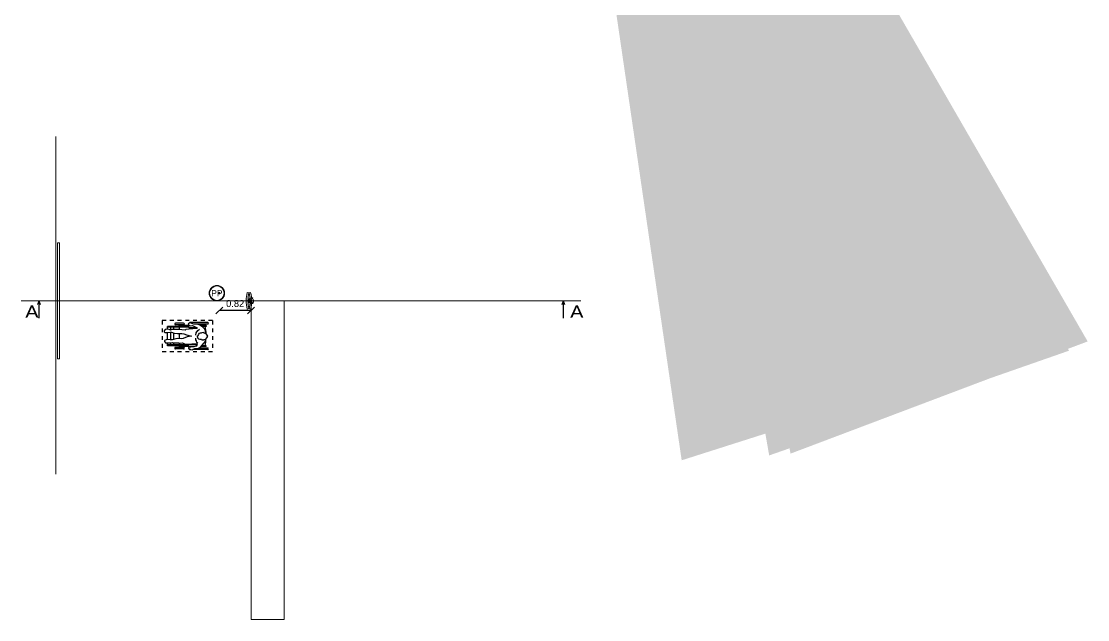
# Model space of a CAD drawing. Header units: millimetres. Extents: x 27226 to 29883, y -11902 to -11358.
# Drawn here: x 27226.02 to 27253.62, y -11901.73 to -11886.25 of the extents above; entities that cross this region are included whole.
import ezdxf
from ezdxf.enums import TextEntityAlignment as Align

# ---------------------------------------------------------------- set-up
doc = ezdxf.new("R2010")
doc.units = ezdxf.units.MM
doc.header["$MEASUREMENT"] = 0
for name, pattern in [('ACAD_ISO03W100', [30, 12, -18]), ('AXES', [50.800000000000004, 31.75, -6.35, 6.35, -6.35]), ('FANTOME', [2.5, 1.25, -0.25, 0.25, -0.25, 0.25, -0.25])]:
    doc.linetypes.add(name, pattern=pattern)
for name, color, linetype, lineweight in [('Ar0-Cote', 1, 'Continuous', 5), ('AX', 8, 'AXES', 15), ('AX RESERVATION', 8, 'AXES', 15), ('CO', 5, 'Continuous', 15), ('EPOXY_2D', 253, 'Continuous', 15), ('GARNITURE COULEUR_2D', 30, 'Continuous', 15), ('MOBILIER', 1, 'Continuous', 15), ('MUR_2D', 250, 'Continuous', 15), ('REVETEMENT COULEUR_2D', 30, 'Continuous', 15), ('TF', 11, 'FANTOME', 15), ('TR', 250, 'Continuous', 15), ('TROUS PLATINES PERCE', 10, 'Continuous', 15), ('TXT', 250, 'Continuous', 15), ('TXT PLATINE PERCEE', 10, 'Continuous', 15)]:
    doc.layers.add(name, color=color, linetype=linetype, lineweight=lineweight)
for name, color, linetype in [('EMPLACEMENT 800 x 1300', 252, 'ACAD_ISO03W100'), ('FAUTEUIL_ROULANT', 252, 'Continuous'), ('SILHOUETTE_HANDICAPE', 31, 'Continuous')]:
    doc.layers.add(name, color=color, linetype=linetype)
doc.styles.add('ARIAL', font='arial.ttf')
doc.styles.add('CALIBRI', font='calibri.ttf')
doc.styles.add('ISO12', font='calibri.ttf')
doc.styles.add('ROMANS', font='romans.shx')
doc.dimstyles.new('100E', dxfattribs={"dimtxt": 0.18, "dimasz": 0.18, "dimexe": 0.18, "dimexo": 0.0625, "dimgap": 0.09, "dimtad": 1, "dimzin": 0, "dimdsep": 46, "dimtxsty": 'Standard', "dimblk1": 'OBLIQUE', "dimblk2": 'OBLIQUE', "dimsah": 1, "dimcen": 0, "dimse1": 1, "dimse2": 1, "dimclrt": 256, "dimadec": 0, "dimazin": 0, "dimtfac": 1, "dimtofl": 0, "dimtmove": 0, "dimatfit": 3, "dimldrblk": 'OBLIQUE', "dimfxl": 1, "dimtolj": 1, "dimtzin": 0, "dimarcsym": 0})
doc.dimstyles.get("Standard").update_dxf_attribs({"dimscale": 50, "dimtxt": 2.5, "dimasz": 2.5, "dimexe": 0.18, "dimexo": 0.0625, "dimgap": 0.8, "dimtad": 1, "dimdsep": 46, "dimtxsty": 'CALIBRI', "dimblk": 'ARCHTICK', "dimcen": 0.09, "dimadec": 0, "dimazin": 0, "dimtfac": 1, "dimtdec": 4, "dimtofl": 0, "dimtmove": 0, "dimatfit": 3, "dimfxl": 1, "dimtolj": 1, "dimarcsym": 0})

# ---------------------------------------------------------------- blocks, each defined once
blk = doc.blocks.new('COUPEHG')
at = {"layer": 'TXT'}
for p, q in [((-11.98637791366707, 0.04999999999995453), (0, 0.04999999999995453)), ((-11.98637791366707, 0), (0, 0)), ((-11.98637791366707, -0.04999999999995453), (0, -0.04999999999995453)), ((-1.911961724069897, -0.03248617733765968), (-2.700413848359176, -2.14082319656427)), ((-1.865129406000506, -0.04999999999995453), (-2.653581530289784, -2.158337019226565)), ((-1.818297087931114, -0.06751382266236305), (-2.606749212220393, -2.17585084188886)), ((-1.91512940600046, -10.04999999999995), (-1.91512940600046, -0.04999999999995453)), ((-1.911961724069897, -0.06751382266236305), (-1.123509599780505, -2.17585084188886)), ((-1.865129406000506, -0.04999999999995453), (-1.076677281711113, -2.158337019226565)), ((-1.865129406000506, -10.04999999999995), (-1.865129406000506, -0.04999999999995453)), ((-1.818297087931114, -0.03248617733765968), (-1.029844963641722, -2.14082319656427)), ((-1.815129406000437, -10.04999999999995), (-1.815129406000437, -0.04999999999995453))]:
    blk.add_line(p, q, dxfattribs=at)
at = {"layer": 'TXT', "style": 'ISO12', "width": 1.2}
blk.add_attdef('LETTRE', (-9.682612725924287, -9.63824431595151), '', height=7, dxfattribs=at)
blk = doc.blocks.new('COUPEHD')
at = {"layer": 'TXT'}
for p, q in [((11.98637791366707, 0.04999999999995453), (0, 0.04999999999995453)), ((11.98637791366707, 0), (0, 0)), ((11.98637791366707, -0.04999999999995453), (0, -0.04999999999995453)), ((1.818297087931114, -0.03248617733765968), (1.029844963641722, -2.14082319656427)), ((1.865129406000506, -0.04999999999995453), (1.076677281711113, -2.158337019226565)), ((1.911961724069897, -0.06751382266236305), (1.123509599780505, -2.17585084188886)), ((1.815129406000437, -10.04999999999995), (1.815129406000437, -0.04999999999995453)), ((1.818297087931114, -0.06751382266236305), (2.606749212220393, -2.17585084188886)), ((1.865129406000506, -0.04999999999995453), (2.653581530289784, -2.158337019226565)), ((1.865129406000506, -10.04999999999995), (1.865129406000506, -0.04999999999995453)), ((1.911961724069897, -0.03248617733765968), (2.700413848359176, -2.14082319656427)), ((1.91512940600046, -10.04999999999995), (1.91512940600046, -0.04999999999995453))]:
    blk.add_line(p, q, dxfattribs=at)
at = {"layer": 'TXT', "style": 'ISO12', "width": 1.2}
blk.add_attdef('LETTRE', (5.855453373544208, -9.63824431595151), '', height=7, dxfattribs=at)
blk = doc.blocks.new('Perçage Ø35 Pour Platine')
at = {"layer": 'TROUS PLATINES PERCE', "linetype": 'AXES'}
blk.add_circle((-64, 0), 17.5, dxfattribs=at)
at = {"layer": 'TROUS PLATINES PERCE'}
blk.add_point((-64, 0), dxfattribs=at)
blk = doc.blocks.new('se320_n_couleur')
at = {"layer": 'EPOXY_2D'}
blk.add_hatch(color=256, dxfattribs=at).paths.add_polyline_path([(49.53922238512257, -23.00000000000007), (103.3821765262326, -23.00000000000371, 0.01257029195711432), (103.3821765262328, 22.99999999999993), (49.53922238512291, 22.99999999999993, 0.01277986470759151)])
at = {"layer": 'REVETEMENT COULEUR_2D'}
h = blk.add_hatch(color=256, dxfattribs=at)
h.paths.add_polyline_path([(40.47366369275926, -215.000000000002), (72.79332965688388, -204.528651059703, -0.115133229687033), (72.79332965688411, 204.5286510597003), (40.47366369275835, 214.9999999999994, 0.188249598570971)])
h.paths.add_polyline_path([(81.3163325553395, -201.0219733957973), (124.4593080460106, -215.0000000000032, 0.1191543824448083), (124.4593080460114, 214.9999999999997), (81.31633255534075, 201.0219733957927, -0.1112065527378495)])
at = {"layer": 'GARNITURE COULEUR_2D'}
for p, q in [((40.47366369275687, 214.9999999999999), (72.79332965688582, 204.5286510596997)), ((124.4593080460122, 214.9999999999999), (81.31633255534098, 201.0219733957928)), ((40.47366369273141, -215.000000000011), (72.79332965688218, -204.5286510597035)), ((124.4593080460122, -215.0000000000037), (81.31633255533734, -201.0219733957966))]:
    blk.add_line(p, q, dxfattribs=at)
for centre, radius, start, end in [((591.2871863546911, -7.240940453437108e-14), 591.2871863546911, 158.6777203378631, 201.3222796621377), ((949.2452854968483, -1.891398808080228e-12), 900, 166.8645396999284, 193.1354603000716), ((-811.3287067587539, -7.240940453437108e-14), 915, 347.3088131922445, 12.69118680775527), ((-764.922499728355, -7.240940453437108e-14), 915, 346.4099877822185, 13.59001221778149)]:
    blk.add_arc(centre, radius, start, end, dxfattribs=at)
at = {"layer": 'TF'}
for p, q in [((4.438864434969972, -20.00000000000011), (4.43886443497, 19.99999999999989)), ((4.43886443497, 19.99999999999986), (12.52412756008459, 19.99999999999989)), ((12.52412756008459, 19.99999999999989), (64.58537831983892, 19.99999999999986)), ((64.5853783198389, -20.00000000000014), (64.58537831983892, 19.99999999999986)), ((12.52412756008456, -20.00000000000011), (4.438864434969972, -20.00000000000011)), ((64.5853783198389, -20.00000000000014), (12.52412756008456, -20.00000000000011))]:
    blk.add_line(p, q, dxfattribs=at)
for centre in [(-7.479279368249195, 54.99999999999989), (87.52072063175078, -1.416771568756138e-13), (-7.479279368249237, -55.00000000000008)]:
    blk.add_circle(centre, 5, dxfattribs=at)
for centre, radius, start, end in [((110.3129105256492, -1.458638759598529e-13), 150, 154.9710005123882, 205.0289994876117), ((-7.479279368249195, 54.99999999999989), 20, 84.90509757952475, 154.9710005123882), ((-19.02401766330802, -74.48636614601135), 150, 74.70227396857791, 84.90509757952475), ((-19.02401766330802, -74.48636614601135), 150, 51.9051658314789, 74.70227396857791), ((-19.02401766330802, -74.48636614601135), 150, 34.95773677675033, 51.9051658314789), ((87.52072063175078, -1.416771568756138e-13), 20, 325.0422632232496, 34.95773677675033), ((-7.479279368249237, -55.00000000000008), 20, 205.0289994876117, 275.0949024204749), ((-19.02401766330797, 74.48636614601119), 150, 275.0949024204753, 285.2977260314221), ((-19.02401766330797, 74.48636614601119), 150, 285.2977260314221, 308.0948341685211), ((-19.02401766330797, 74.48636614601119), 150, 308.0948341685211, 325.0422632232496)]:
    blk.add_arc(centre, radius, start, end, dxfattribs=at)
at = {"layer": 'TR'}
for p, q in [((103.3797834736811, 22.99999999999993), (49.53922238512087, 22.99999999999993)), ((103.3845597111117, -23.00000000000371), (49.53922238512087, -23.00000000000007))]:
    blk.add_line(p, q, dxfattribs=at)
at = {"style": 'ROMANS', "flags": 3}
for tag, p in [('TYPE', (-397.84605030186, 34.37690494227074)), ('ORDRE', (-397.84605030186, -248.9564283910614))]:
    blk.add_attdef(tag, p, '', height=175, dxfattribs=at)
blk = doc.blocks.new('_OBLIQUE')
at = {"color": 0, "linetype": 'ByBlock'}
blk.add_line((-0.5, -0.5), (0.5, 0.5), dxfattribs=at)
blk = doc.blocks.new('*D7')
at = {"layer": 'Ar0-Cote', "color": 0, "lineweight": -2, "transparency": 16777216}
blk.add_line((27231.96107790415, -11893.73451921023), (27231.14053392345, -11893.73451921023), dxfattribs=at)
at = {"layer": 'Defpoints', "color": 0, "transparency": 16777216}
for p in [(27231.14053392345, -11893.73451921023), (27231.14053392345, -11893.73451921023), (27231.96107790415, -11893.50044704825)]:
    blk.add_point(p, dxfattribs=at)
at = {"layer": 'Ar0-Cote', "color": 0, "lineweight": -2, "transparency": 16777216, "xscale": 0.18, "yscale": 0.18, "zscale": 0.18, "rotation": 180}
blk.add_blockref('_OBLIQUE', (27231.14053392345, -11893.73451921023), dxfattribs=at)
at = {"layer": 'Ar0-Cote', "color": 0, "lineweight": -2, "transparency": 16777216, "xscale": 0.18, "yscale": 0.18, "zscale": 0.18}
blk.add_blockref('_OBLIQUE', (27231.96107790415, -11893.73451921023), dxfattribs=at)
at = {"layer": 'Ar0-Cote', "transparency": 16777216, "insert": (27231.5508059138, -11893.55451921023), "char_height": 0.18, "attachment_point": 5}
blk.add_mtext('\\A1;0.82', dxfattribs=at)
blk = doc.blocks.new('FROULDSILH')
at = {"layer": 'EMPLACEMENT 800 x 1300'}
for p, q in [((-1200, 399.9999999999999), (-1200, -400)), ((100, 399.9999999999999), (-1200, 399.9999999999999)), ((100, 399.9999999999999), (100, -400)), ((-1200, -400), (100, -400))]:
    blk.add_line(p, q, dxfattribs=at)
at = {"layer": 'FAUTEUIL_ROULANT'}
for p, q in [((-644.9803998786247, 332.2270227374576), (-854.9809263831958, 332.2270227374576)), ((-644.9803998786247, 292.2270227374576), (-854.9809263831958, 292.2270227374576)), ((-759.980663130902, 250.0000000000001), (-759.9806631309002, 292.2270227374576)), ((-739.9806631309202, 269.9999999999983), (-739.9806631309202, 292.2270227374576)), ((-19.99999999999818, 349.9999999999982), (-479.9999999999982, 349.9999999999983)), ((-19.99999999999818, 309.9999999999982), (-332.8645612247983, 309.9999999999982)), ((-269.9999999999982, 309.9999999999982), (-269.9999999999982, 302.3461875802732)), ((-229.9999999999982, 309.9999999999982), (-229.9999999999982, 287.0304307306197)), ((-516.8211793863702, 250.0000000000001), (-1061.905181210701, 250.000000000002)), ((-1061.905181210699, 175.0648481109531), (-1061.905181210699, 250.000000000002)), ((-516.8211793863684, 230.0000000000001), (-1061.905181210701, 230.000000000002)), ((-1061.905181210701, -90.88607377614403), (-1061.905181210699, 93.0455063713091)), ((-976.4846220838717, 157.6060683765192), (-976.4846220838717, 230.000000000002)), ((-976.4846220838717, -98.0061755627392), (-976.4846220838717, 98.00617556273954)), ((-896.7921364552931, 168.0025355517866), (-896.7921364552931, 230.000000000002)), ((-896.7921364552931, -87.43542226935261), (-896.7921364552931, 80.8148771412636)), ((-516.8211793863702, 270.0000000000001), (-759.980663130902, 269.9999999999983)), ((-753.3456623238526, 167.3308854328172), (-753.3456623238526, 230.000000000002)), ((-753.3456623238526, -68.0448707949198), (-753.3456623238526, 69.99635998904716)), ((-57.35110368088135, 269.9999999999982), (-205.5061758993252, 270.0000000000001)), ((-57.35110368088135, 249.9999999999982), (-176.1638940069806, 249.9999999999982)), ((-57.35110368088135, 269.9999999999982), (-57.35110368088135, 249.9999999999982)), ((-1061.905181210701, -250.0000000000016), (-1061.905181210701, -175.3265615210928)), ((-516.8211793863702, -229.9999999999999), (-1061.905181210701, -230.0000000000016)), ((-516.8211793863702, -249.9999999999999), (-1061.905181210701, -250.0000000000016)), ((-976.4846220838717, -230.0000000000016), (-976.4846220838717, -175.3757096921943)), ((-896.7921364552931, -230.0000000000016), (-896.7921364552931, -177.8087888956068)), ((-759.980663130902, -249.9999999999999), (-759.980663130902, -292.2270227374573)), ((-516.8211793863702, -269.9999999999999), (-759.980663130902, -269.9999999999981)), ((-753.3456623238526, -230.0000000000017), (-753.3456623238526, -181.3146754711214)), ((-739.980663130922, -269.9999999999981), (-739.980663130922, -292.2270227374573)), ((-57.35110368088135, -269.9999999999982), (-196.9027213336176, -270)), ((-57.35110368088135, -249.9999999999982), (-178.8068747045709, -249.9999999999982)), ((-57.35110368088135, -269.9999999999982), (-57.35110368088135, -249.9999999999982)), ((-644.9803998786265, -292.2270227374573), (-854.9809263831976, -292.2270227374572)), ((-644.9803998786265, -332.2270227374573), (-854.9809263831976, -332.2270227374572)), ((-468.0235277684915, -349.9999999999981), (-479.9999999999982, -349.9999999999981)), ((-19.99999999999818, -349.9999999999982), (-410.252961084585, -349.9999999999982)), ((-19.99999999999818, -309.9999999999982), (-259.1544111993353, -309.9999999999982)), ((-229.9999999999982, -309.9999999999982), (-229.9999999999982, -292.5120480481837))]:
    blk.add_line(p, q, dxfattribs=at)
for points in [[(-498.0826432630511, 276.3892699757854), (-516.8211793863702, 276.3892699757854), (-516.8211793863702, 218.1674479088398), (-308.3060832662668, 218.1674479088397)], [(-212.7636957573322, 274.9615497047362), (-212.7636957573322, 276.3892699757853), (-214.802710054717, 276.3892699757853)], [(-384.590527575263, -276.3892699757853), (-516.8211793863702, -276.3892699757852), (-516.8211793863702, -218.1674479088396), (-297.6395965170286, -218.1674479088397)]]:
    blk.add_lwpolyline(points, dxfattribs=at)
for centre, radius, start, end in [((-854.9809263831958, 312.2270227374576), 20, 90, 270), ((-644.9803998786265, 312.2270227374576), 20, 270, 90), ((-479.9999999999982, 329.9999999999983), 20, 90, 182.368142645013), ((-19.99999999999818, 329.9999999999982), 20, 270, 90), ((-1116.815298090618, 2.046363078989089e-12), 1056.666666666663, 2.884310041572211, 13.6855468252789), ((-1116.815298090618, 2.046363078989089e-12), 1056.666666666663, 346.3144531747211, 356.4295377912569), ((-854.9809263831976, -312.2270227374572), 20, 90, 270), ((-644.9803998786283, -312.2270227374573), 20, 270, 90), ((-480, -329.9999999999981), 20, 178.6762461001726, 270), ((-20, -329.9999999999982), 20, 270, 90)]:
    blk.add_arc(centre, radius, start, end, dxfattribs=at)
at = {"layer": 'SILHOUETTE_HANDICAPE'}
for points in [[(-77.28488942833792, 61.73235840954658), (-76.14806553759081, 134.4133000075817), (-76.14806553759081, 134.4133000075817), (-108.384714454789, 190.3765733242035), (-108.384714454789, 190.3765733242035), (-150.3712588254402, 232.4194755703211), (-150.3712588254402, 232.4194755703211), (-211.9703099433373, 274.406020000577), (-211.9703099433373, 274.406020000577), (-239.9801255170296, 294.0185266584159), (-239.9801255170296, 294.0185266584159), (-290.3639788929413, 307.9952555447817), (-290.3639788929413, 307.9952555447817), (-379.972845524926, 312.2220888882876), (-379.972845524926, 312.2220888882876), (-430.3566989008377, 326.1988177746535), (-430.3566989008377, 326.1988177746535), (-477.9790210429619, 340.1755466759206), (-477.9790210429619, 340.1755466759206), (-514.38614556231, 321.9719844311477), (-514.38614556231, 321.9719844311477), (-528.3628744188736, 307.9952555447818), (-528.3628744188736, 307.9952555447818), (-496.182583302636, 274.4060200005771), (-496.182583302636, 274.4060200005771), (-468.1727677289437, 266.0087111145259), (-468.1727677289437, 266.0087111145259), (-412.1531366411637, 270.1791866719723), (-412.1531366411637, 270.1791866719723), (-360.3603388372849, 251.9756244421006), (-360.3603388372849, 251.9756244421006), (-314.1469610635231, 224.0221666544676), (-314.1469610635231, 224.0221666544676), (-290.3639788929413, 200.1828266829253), (-290.3639788929413, 200.1828266829253), (-351.963029891629, 196.0123511254788), (-351.963029891629, 196.0123511254788), (-407.9826610986183, 186.2060977816583), (-407.9826610986183, 186.2060977816583), (-500.3530588451813, 176.3998444378377), (-500.3530588451813, 176.3998444378377), (-584.3825055066536, 168.0025355517865), (-584.3825055066536, 168.0025355517865), (-608.1654876772354, 154.0258066654206), (-608.1654876772354, 154.0258066654206), (-687.9681010548065, 162.3667577803136), (-687.9681010548065, 162.3667577803136), (-762.1912944022606, 168.0025355517866), (-762.1912944022606, 168.0025355517866), (-948.3973921839188, 168.0025355517866), (-948.3973921839188, 168.0025355517866), (-986.1571033302735, 154.0258066654207), (-986.1571033302735, 154.0258066654207), (-1018.393752187867, 168.0025355517866), (-1018.393752187867, 168.0025355517866), (-1070.130192131181, 176.3998444378378), (-1070.130192131181, 176.3998444378378), (-1121.97934773602, 168.0025355517866), (-1121.97934773602, 168.0025355517866), (-1144.353385478635, 134.4133000075819), (-1144.353385478635, 134.4133000075819), (-1149.989163250108, 106.4034844338896), (-1149.989163250108, 106.4034844338896), (-1130.376656622071, 92.42675554752373), (-1130.376656622071, 92.42675554752373), (-1070.130192131181, 92.42675554752373), (-1070.130192131181, 92.42675554752373), (-995.9633566442917, 98.00617556273954), (-995.9633566442917, 98.00617556273954), (-958.1472876969765, 98.00617556273954), (-958.1472876969765, 98.00617556273954), (-888.1509277526329, 78.39366890490072), (-888.1509277526329, 78.39366890490072), (-799.9510054890106, 69.99635998904716), (-799.9510054890106, 69.99635998904716), (-692.1385765973519, 69.99635998904716), (-692.1385765973519, 69.99635998904716), (-636.1753033105324, 56.01963110268127), (-636.1753033105324, 56.01963110268127), (-566.1789432469795, 36.40712444484245), (-566.1789432469795, 36.40712444484245), (-440.162952214856, 5.684341886080801e-14), (-440.162952214856, 5.684341886080801e-14), (-556.3726899329613, -19.61250665783871), (-556.3726899329613, -19.61250665783871), (-659.9582854811142, -61.59905111789692), (-659.9582854811142, -61.59905111789692), (-706.1716633144806, -69.9963600039481), (-706.1716633144806, -69.9963600039481), (-808.3483143750618, -65.76952666044224), (-808.3483143750618, -65.76952666044224), (-939.9437254969071, -98.0061755627392), (-939.9437254969071, -98.0061755627392), (-995.9633566442917, -98.0061755627392), (-995.9633566442917, -98.0061755627392), (-1056.153463274617, -89.6088666617868), (-1056.153463274617, -89.6088666617868), (-1093.969532162328, -98.00617556273914), (-1093.969532162328, -98.00617556273914), (-1140.182909936089, -117.618682220578), (-1140.182909936089, -117.618682220578), (-1140.182909936089, -139.992719992995), (-1140.182909936089, -139.992719992995), (-1112.173094422002, -173.5819555521009), (-1112.173094422002, -173.5819555521009), (-990.3839366141747, -177.8087888956068), (-990.3839366141747, -177.8087888956068), (-934.3643055263947, -168.0025355666874), (-934.3643055263947, -168.0025355666874), (-925.9669965807389, -177.8087888956068), (-925.9669965807389, -177.8087888956068), (-766.3617699448059, -177.8087888956069), (-766.3617699448059, -177.8087888956069), (-729.9546455446671, -187.6150422245263), (-729.9546455446671, -187.6150422245263), (-678.1618477407883, -177.8087888956069), (-678.1618477407883, -177.8087888956069), (-608.1654876772354, -205.818604454398), (-608.1654876772354, -205.818604454398), (-519.9655654732178, -205.818604454398), (-519.9655654732178, -205.818604454398), (-435.992476612706, -201.5917711108922), (-435.992476612706, -201.5917711108922), (-365.9961166087578, -201.5917711108923), (-365.9961166087578, -201.5917711108923), (-314.1469610635231, -196.0123510956764), (-314.1469610635231, -196.0123510956764), (-295.943398803849, -215.6248577833176), (-295.943398803849, -215.6248577833176), (-323.953214437146, -257.6114022135735), (-323.953214437146, -257.6114022135735), (-379.972845524926, -275.8149644434452), (-379.972845524926, -275.8149644434452), (-458.3665143553208, -285.5648600012064), (-458.3665143553208, -285.5648600012064), (-519.9655654732178, -294.0185266584157), (-519.9655654732178, -294.0185266584157), (-519.9655654732178, -317.8015088886021), (-519.9655654732178, -317.8015088886021), (-496.182583302636, -331.778237774968), (-496.182583302636, -331.778237774968), (-468.1727677289437, -349.9818000048398), (-468.1727677289437, -349.9818000048398), (-421.9593899551819, -355.6175777763128), (-421.9593899551819, -355.6175777763128), (-351.963029891629, -322.0283422321081), (-351.963029891629, -322.0283422321081), (-272.1604166332672, -317.8015088886023), (-272.1604166332672, -317.8015088886023), (-202.1640565697144, -275.8149644434452), (-202.1640565697144, -275.8149644434452), (-122.3614433113526, -187.6150422245264), (-122.3614433113526, -187.6150422245264), (-108.384714454789, -168.0025355666876), (-108.384714454789, -168.0025355666876), (-80.37489882149202, -135.8222444355488), (-80.37489882149202, -135.8222444355488)], [(-332.8559358847069, 27.4464195887486), (-323.0496825706887, 83.4096929351727), (-323.0496825706887, 83.4096929351727), (-281.0631382000374, 143.5997995953003), (-281.0631382000374, 143.5997995953003), (-234.849760366671, 177.2453929404656)], [(-115.7081844114855, -90.82037708210555), (-73.72163992162496, -76.84364819573966), (-73.72163992162496, -76.84364819573966), (-40.13240443702489, -44.66335709440318), (-40.13240443702489, -44.66335709440318), (-21.92884217735082, 1.550020694259729), (-21.92884217735082, 1.550020694259729), (-54.10913329358846, 49.17234291088971), (-54.10913329358846, 49.17234291088971), (-87.69836883779317, 67.37590514076146), (-87.69836883779317, 67.37590514076146), (-115.7081844114855, 71.5463807131091), (-115.7081844114855, 71.5463807131091), (-133.9117465519503, 91.15888737094792), (-133.9117465519503, 91.15888737094792), (-171.7278154992655, 81.35263404202851), (-171.7278154992655, 81.35263404202851), (-189.9313777589396, 77.12580069852265), (-189.9313777589396, 77.12580069852265), (-213.7143599295214, 71.54638071310916), (-213.7143599295214, 71.54638071310916), (-250.1214843892649, 63.14907179725566), (-250.1214843892649, 63.14907179725566), (-264.0982132458284, 43.53656513941684), (-264.0982132458284, 43.53656513941684), (-278.1312999629572, 11.35627403808036), (-278.1312999629572, 11.35627403808036), (-283.7107198738649, 1.550020694259786), (-283.7107198738649, 1.550020694259786), (-306.1411154770449, -6.847288191791392), (-306.1411154770449, -6.847288191791392), (-283.7107198738649, -20.8803748493155), (-283.7107198738649, -20.8803748493155), (-283.7107198738649, -44.66335709440312), (-283.7107198738649, -44.66335709440312), (-264.0982132458284, -68.44633930968843), (-264.0982132458284, -68.44633930968843), (-227.6910887860849, -76.8436481957396), (-227.6910887860849, -76.8436481957396), (-194.1018533014849, -82.47942596721253), (-194.1018533014849, -82.47942596721253), (-185.7045443558291, -82.47942596721259), (-185.7045443558291, -82.47942596721259), (-171.7278154992655, -96.45615485357848), (-171.7278154992655, -96.45615485357848), (-119.9350176953867, -100.626630411025), (-119.9350176953867, -100.626630411025), (-115.7081844114855, -90.82037708210555)], [(-276.8363047969269, -186.7694937517008), (-299.2667004001069, -164.3390981932243), (-299.2667004001069, -164.3390981932243), (-313.2434292566704, -126.579387076672), (-313.2434292566704, -126.579387076672), (-332.8559358847069, -94.3990959604343), (-332.8559358847069, -94.3990959604343), (-332.8559358847069, -56.58302708762488)], [(-80.37489882149202, -135.8222444355488), (-79.47984292874571, -78.59833702371361)]]:
    blk.add_lwpolyline(points, dxfattribs=at)
at = {"layer": 'TXT', "style": 'ROMANS', "flags": 3}
for tag, p in [('TYPE', (-1343.6335524397, 289.035839603592)), ('ORDRE', (-1626.966885773034, 289.035839603592))]:
    blk.add_attdef(tag, p, '', height=175, rotation=270, dxfattribs=at)
blk = doc.blocks.new('_ARCHTICK')
at = {"color": 0, "linetype": 'ByBlock', "const_width": 0.15}
blk.add_lwpolyline([(-0.5, -0.5), (0.5, 0.5)], dxfattribs=at)

msp = doc.modelspace()

# ---------------------------------------------------------------- linework, layer by layer
at = {"layer": 'AX'}
msp.add_line((27239.95957892494, -11893.48294704825), (27226.55457892494, -11893.48294704825), dxfattribs=at)
at = {"layer": 'AX RESERVATION'}
msp.add_lwpolyline([(27232.82107790415, -11893.48294704825), (27231.96107790415, -11893.48294704825), (27231.96107790415, -11901.73294704825), (27232.82107790415, -11901.73294704825)], close=True, dxfattribs=at)
at = {"layer": 'MUR_2D'}
msp.add_line((27226.90457892494, -11897.96686549705), (27226.90457892494, -11889.23521709665), dxfattribs=at)
at = {"layer": 'MUR_2D', "color": 6}
msp.add_lwpolyline([(27226.95457892494, -11891.98294704825), (27226.95457892494, -11894.98294704825), (27227.00457892494, -11894.98294704825), (27227.00457892494, -11891.98294704825)], close=True, dxfattribs=at)
at = {"layer": 'TXT PLATINE PERCEE'}
for radius in [0.2000768, 0.1994496, 0.1988224, 0.1981952, 0.197568, 0.1969408, 0.1963136, 0.1956864, 0.1950592, 0.194432, 0.1938048, 0.1931776, 0.1925504, 0.1919232, 0.191296, 0.1906688, 0.1900416, 0.1894144, 0.1887872, 0.18816]:
    msp.add_circle((27231.07732611334, -11893.28694701314), radius, dxfattribs=at)

# ---------------------------------------------------------------- block references
at = {"layer": 'MOBILIER', "xscale": 0.001, "yscale": 0.001, "zscale": 0.001, "rotation": 180}
msp.add_blockref('se320_n_couleur', (27231.98539081468, -11893.48294704825), dxfattribs=at)
at = {"layer": 'TR', "xscale": 0.001, "yscale": 0.001, "zscale": 0.001}
msp.add_blockref('FROULDSILH', (27230.86101331864, -11894.39664680493), dxfattribs=at)
at = {"layer": 'TROUS PLATINES PERCE', "xscale": 0.001, "yscale": 0.001, "zscale": 0.001}
for p in [(27231.20453392345, -11893.28694701314), (27232.02507790415, -11893.48294704825)]:
    msp.add_blockref('Perçage Ø35 Pour Platine', p, dxfattribs=at)
at = {"layer": 'TXT', "xscale": 0.045, "yscale": 0.045, "zscale": 0.001}
for name, p in [('COUPEHG', (27226.55457892494, -11893.48294704825)), ('COUPEHD', (27239.95957892494, -11893.48294704825))]:
    msp.add_blockref(name, p, dxfattribs=at).add_auto_attribs({'LETTRE': 'A'})

# ---------------------------------------------------------------- texts
at = {"layer": 'TXT PLATINE PERCEE', "style": 'ARIAL'}
msp.add_attdef('PP', text='PP', height=0.1568, dxfattribs=at).set_placement((27231.07732611334, -11893.28694701314), align=Align.MIDDLE_CENTER)

# ---------------------------------------------------------------- dimensions: what is measured, and where the dimension line sits
at = {"layer": 'Ar0-Cote'}
dim = msp.add_linear_dim(base=(27231.14053392345, -11893.73451921023), p1=(27231.96107790415, -11893.50044704825), p2=(27231.14053392345, -11893.73451921023), dimstyle='100E', dxfattribs=at)
dim.commit()
dim.dimension.update_dxf_attribs({"geometry": '*D7', "text_midpoint": (27231.5508059138, -11893.55451921023)})

# ---------------------------------------------------------------- leaders
at = {"layer": 'CO'}
for points in [[(27239.43667436253, -11872.54204858509), (27239.48400428373, -11872.69064445861), (27239.72263213612, -11872.69064445861)], [(27240.94450816116, -11872.59640972042), (27241.02711882571, -11872.81531545463), (27241.40308481732, -11872.81531545463)], [(27241.01347492873, -11872.52654262346), (27241.06104005397, -11872.66279963883), (27241.46755205391, -11872.66279963883)]]:
    msp.add_leader(points, dimstyle='Standard', override={"dimscale": 10, "dimgap": 0.8, "dimtad": 0}, dxfattribs=at)

doc.saveas('drawing.dxf')
